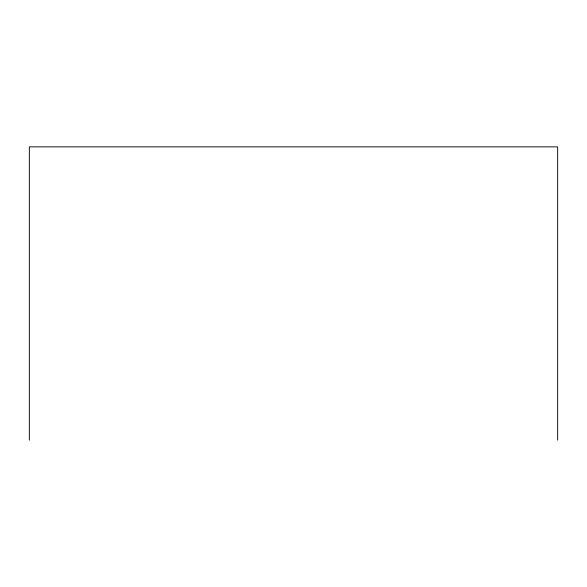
<?xml version="1.0" encoding="UTF-8"?>
<svg xmlns="http://www.w3.org/2000/svg" width="587" height="587" viewBox="0 0 587 587"><rect width="100%" height="100%" fill="white"/><g stroke="black" fill="none" stroke-linecap="round" stroke-linejoin="round"><path stroke-width="0.88" d="M557.65 440.147L557.65 146.853L29.35 146.853L29.35 440.147"/></g></svg>
